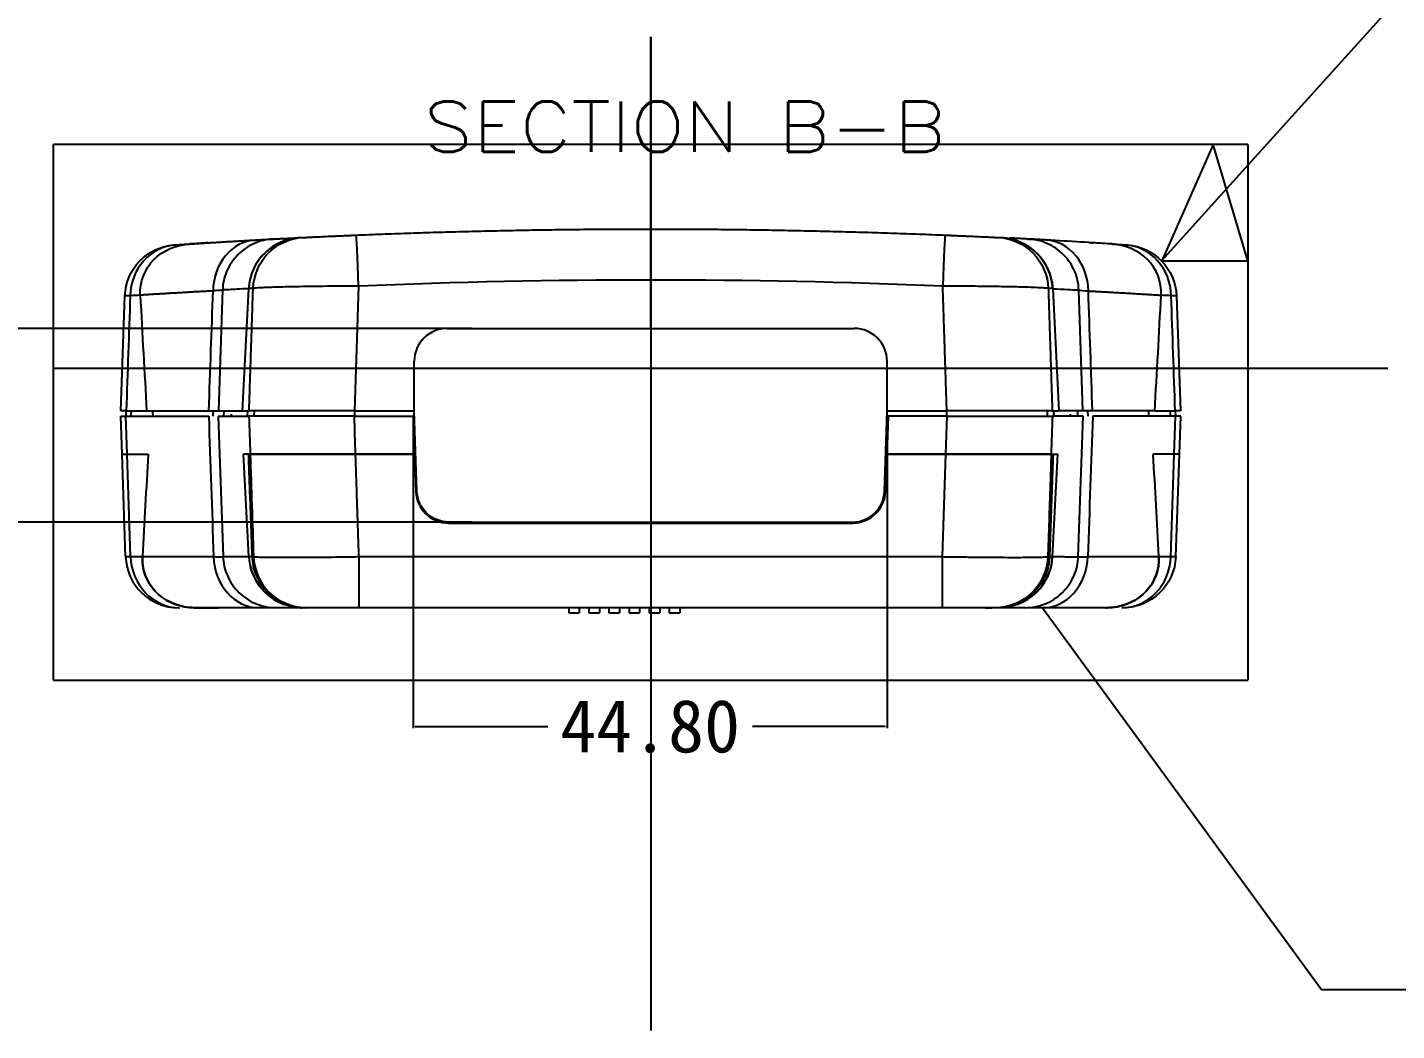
# Model space of a CAD drawing. Header units: inches. Extents: x -850 to 339, y -315 to 884.
# Drawn here: x -617.6 to -488.2, y 251.5 to 346.4 of the extents above; entities that cross this region are included whole.
import ezdxf

# ---------------------------------------------------------------- set-up
doc = ezdxf.new("R2010")
doc.units = ezdxf.units.IN
doc.header["$MEASUREMENT"] = 0
doc.layers.add('1', color=7, linetype='Continuous', true_color=0xffffff)
doc.layers.add('200', color=7, linetype='Continuous', true_color=0xffffff)
doc.styles.add('blockfont', font='simplex.shx', dxfattribs={"bigfont": 'bigfont'})
doc.dimstyles.get("Standard").update_dxf_attribs({"dimtxt": 5, "dimasz": 0.18, "dimexe": 0.18, "dimexo": 0.0625, "dimgap": 0.09, "dimtad": 0, "dimtih": 1, "dimtoh": 1, "dimzin": 0, "dimdsep": 46, "dimtxsty": 'Standard', "dimcen": 0.09, "dimclrt": 3, "dimadec": 0, "dimazin": 0, "dimtfac": 1, "dimtofl": 0, "dimtmove": 0, "dimatfit": 3, "dimfxl": 0, "dimtolj": 1, "dimtzin": 0, "dimarcsym": 0})

# ---------------------------------------------------------------- blocks, each defined once
blk = doc.blocks.new('*D73')
at = {"color": 0, "lineweight": -2}
for p, q in [((-575.6, 317.9), (-633.19, 317.9)), ((-633.01, 317.72), (-633.01, 311.34)), ((-633.01, 299.78), (-633.01, 306.16)), ((-575.6, 299.6), (-633.19, 299.6))]:
    blk.add_line(p, q, dxfattribs=at)
at = {"color": 0}
for points in [[(-633.04, 317.72), (-632.98, 317.72), (-633.01, 317.9)], [(-633.04, 299.78), (-632.98, 299.78), (-633.01, 299.6)]]:
    blk.add_solid(points, dxfattribs=at)
at = {"layer": 'Defpoints', "color": 0}
for p in [(-575.53, 317.9), (-633.01, 299.6), (-575.53, 299.6)]:
    blk.add_point(p, dxfattribs=at)
at = {"color": 3, "insert": (-633.01, 308.75), "char_height": 5, "attachment_point": 5}
blk.add_mtext('\\A1;18.30', dxfattribs=at)
blk = doc.blocks.new('*D74')
at = {"color": 0, "lineweight": -2}
for p, q in [((-581.13, 309.54), (-581.13, 280.1)), ((-536.33, 309.54), (-536.33, 280.1)), ((-580.95, 280.28), (-568.4, 280.28)), ((-536.51, 280.28), (-549.05, 280.28))]:
    blk.add_line(p, q, dxfattribs=at)
at = {"color": 0}
for points in [[(-580.95, 280.31), (-580.95, 280.25), (-581.13, 280.28)], [(-536.51, 280.31), (-536.51, 280.25), (-536.33, 280.28)]]:
    blk.add_solid(points, dxfattribs=at)
at = {"layer": 'Defpoints', "color": 0}
for p in [(-581.13, 309.6), (-536.33, 309.6), (-536.33, 280.28)]:
    blk.add_point(p, dxfattribs=at)
at = {"color": 3, "insert": (-558.73, 280.28), "char_height": 5, "attachment_point": 5}
blk.add_mtext('\\A1;44.80', dxfattribs=at)

msp = doc.modelspace()

# ---------------------------------------------------------------- linework, layer by layer
at = {"color": 1}
for p, q in [((-558.677, 345.483), (-558.677, 251.519)), ((-558.677, 317.901), (-558.677, 345.483)), ((-615.127, 314.15), (-489.007, 314.15))]:
    msp.add_line(p, q, dxfattribs=at)
at = {"color": 3}
for points in [[(-452.824, 388.07), (-510.38, 324.28), (-502.227, 324.28), (-505.519, 335.29), (-510.36, 324.28)], [(-521.637, 291.501), (-495.253, 255.412), (-461.811, 255.412)]]:
    msp.add_lwpolyline(points, dxfattribs=at)
at = {"layer": '1', "color": 251}
for p, q in [((-502.227, 335.29), (-615.127, 335.29)), ((-615.127, 284.651), (-615.127, 335.29)), ((-502.227, 335.29), (-502.227, 284.651)), ((-615.127, 284.651), (-502.227, 284.651))]:
    msp.add_line(p, q, dxfattribs=at)
at = {"layer": '200', "color": 30}
for p, q in [((-599.143, 321.542), (-599.543, 310.102)), ((-517.811, 310.102), (-518.211, 321.53)), ((-608.777, 309.601), (-608.28, 309.601)), ((-608.652, 306.001), (-608.777, 309.601)), ((-608.28, 309.601), (-600.46, 309.601)), ((-608.163, 306.001), (-608.28, 309.601)), ((-606.326, 310.101), (-600.443, 310.101)), ((-600.443, 310.101), (-599.046, 310.101)), ((-599.561, 309.599), (-599.098, 296.327)), ((-599.043, 310.165), (-599.065, 309.537)), ((-586.69, 309.601), (-596.652, 309.601)), ((-586.69, 309.601), (-581.127, 309.601)), ((-581.127, 309.601), (-581.002, 306.001)), ((-536.227, 309.601), (-536.353, 306.001)), ((-530.665, 309.601), (-536.227, 309.601)), ((-530.781, 306.001), (-530.665, 309.601)), ((-530.665, 309.601), (-520.703, 309.601)), ((-518.289, 309.537), (-518.311, 310.165)), ((-516.912, 310.101), (-518.309, 310.101)), ((-518.257, 296.319), (-517.794, 309.599)), ((-517.323, 309.601), (-517.341, 310.101)), ((-511.028, 310.101), (-516.912, 310.101)), ((-509.075, 309.601), (-516.895, 309.601)), ((-509.192, 306.001), (-509.075, 309.601)), ((-508.577, 309.601), (-509.075, 309.601)), ((-508.703, 306.001), (-508.577, 309.601)), ((-608.652, 306.001), (-608.163, 306.001)), ((-608.163, 306.001), (-606.182, 306.001)), ((-596.536, 306.001), (-586.574, 306.001)), ((-581.002, 306.001), (-586.574, 306.001)), ((-536.353, 306.001), (-530.781, 306.001)), ((-520.819, 306.001), (-530.781, 306.001)), ((-509.192, 306.001), (-511.173, 306.001)), ((-508.703, 306.001), (-509.192, 306.001)), ((-606.721, 296.326), (-599.999, 296.326)), ((-517.355, 296.326), (-510.634, 296.326)), ((-595.718, 291.501), (-601.687, 291.501)), ((-593.315, 291.805), (-593.315, 291.806)), ((-590.317, 291.501), (-590.912, 291.501)), ((-527.037, 291.501), (-526.442, 291.501)), ((-515.667, 291.501), (-521.637, 291.501))]:
    msp.add_line(p, q, dxfattribs=at)
at = {"layer": '200', "color": 9}
for p, q in [((-597.272, 310.101), (-596.679, 321.658)), ((-586.29, 321.904), (-586.671, 310.101)), ((-520.675, 321.658), (-520.082, 310.101)), ((-520.636, 321.54), (-520.645, 321.541)), ((-608.76, 310.101), (-608.38, 320.976)), ((-508.975, 320.976), (-508.595, 310.101)), ((-577.927, 317.901), (-539.427, 317.901)), ((-581.027, 310.101), (-581.027, 314.801)), ((-536.327, 310.101), (-536.327, 314.801)), ((-608.262, 310.101), (-608.76, 310.101)), ((-608.277, 309.601), (-608.26, 310.101)), ((-608.262, 310.101), (-606.326, 310.101)), ((-597.272, 310.101), (-596.638, 310.101)), ((-596.796, 309.601), (-596.771, 310.101)), ((-596.796, 309.601), (-596.652, 309.601)), ((-586.671, 310.101), (-596.634, 310.101)), ((-586.67, 310.101), (-586.686, 309.601)), ((-586.671, 310.101), (-581.027, 310.101)), ((-581.127, 309.601), (-581.027, 309.601)), ((-580.779, 302.496), (-581.045, 310.101)), ((-536.575, 302.496), (-536.31, 310.101)), ((-536.327, 310.101), (-530.684, 310.101)), ((-536.327, 309.601), (-536.227, 309.601)), ((-530.668, 309.601), (-530.685, 310.101)), ((-520.721, 310.101), (-530.684, 310.101)), ((-520.716, 310.101), (-520.082, 310.101)), ((-520.703, 309.601), (-520.558, 309.601)), ((-520.584, 310.101), (-520.558, 309.601)), ((-511.028, 310.101), (-509.092, 310.101)), ((-509.095, 310.101), (-509.078, 309.601)), ((-508.595, 310.101), (-509.092, 310.101)), ((-580.929, 306.777), (-581.029, 306.777)), ((-536.426, 306.777), (-536.326, 306.777)), ((-608.652, 306.001), (-608.163, 306.001)), ((-608.314, 296.326), (-608.652, 306.001)), ((-608.163, 306.001), (-606.182, 306.001)), ((-607.849, 296.326), (-608.163, 306.001)), ((-596.718, 306.001), (-597.171, 306.001)), ((-596.676, 296.326), (-597.171, 306.001)), ((-596.536, 306.001), (-596.715, 306.001)), ((-586.574, 306.001), (-596.536, 306.001)), ((-586.574, 306.001), (-581.002, 306.001)), ((-581.002, 306.001), (-580.879, 302.493)), ((-536.353, 306.001), (-536.475, 302.493)), ((-530.781, 306.001), (-536.353, 306.001)), ((-531.093, 296.326), (-530.781, 306.001)), ((-530.781, 306.001), (-520.819, 306.001)), ((-520.818, 306.001), (-520.64, 306.001)), ((-520.678, 296.326), (-520.184, 306.001)), ((-520.637, 306.001), (-520.184, 306.001)), ((-509.192, 306.001), (-511.173, 306.001)), ((-509.506, 296.326), (-509.192, 306.001)), ((-508.703, 306.001), (-509.192, 306.001)), ((-509.041, 296.326), (-508.703, 306.001)), ((-577.781, 299.601), (-539.574, 299.601)), ((-577.781, 299.501), (-539.574, 299.501)), ((-608.314, 296.326), (-607.849, 296.326)), ((-607.849, 296.326), (-606.721, 296.326)), ((-586.262, 296.326), (-586.262, 291.501)), ((-586.262, 296.326), (-531.093, 296.326)), ((-531.093, 291.501), (-531.093, 296.326)), ((-510.634, 296.326), (-509.506, 296.326)), ((-509.506, 296.326), (-509.041, 296.326)), ((-603.317, 291.501), (-603.207, 291.501)), ((-601.687, 291.501), (-599.537, 291.501)), ((-531.093, 291.501), (-586.262, 291.501)), ((-514.038, 291.501), (-514.147, 291.501))]:
    msp.add_line(p, q, dxfattribs=at)
at = {"layer": '200', "color": 252}
for p, q in [((-566.427, 291.501), (-566.427, 291.001)), ((-565.427, 291.501), (-565.427, 291.001)), ((-564.527, 291.501), (-564.527, 291.001)), ((-563.527, 291.501), (-563.527, 291.001)), ((-562.627, 291.501), (-562.627, 291.001)), ((-561.627, 291.501), (-561.627, 291.001)), ((-560.727, 291.501), (-560.727, 291.001)), ((-559.727, 291.501), (-559.727, 291.001)), ((-558.827, 291.501), (-558.827, 291.001)), ((-557.827, 291.501), (-557.827, 291.001)), ((-556.927, 291.501), (-556.927, 291.001)), ((-555.927, 291.501), (-555.927, 291.001)), ((-566.427, 291.001), (-565.427, 291.001)), ((-564.527, 291.001), (-563.527, 291.001)), ((-562.627, 291.001), (-561.627, 291.001)), ((-560.727, 291.001), (-559.727, 291.001)), ((-558.827, 291.001), (-557.827, 291.001)), ((-556.927, 291.001), (-555.927, 291.001))]:
    msp.add_line(p, q, dxfattribs=at)
at = {"layer": '200', "color": 9, "extrusion": (0, 0, -1)}
for centre, radius, start, end in [((603.383, 320.801), 5, 2, 86.1576), ((513.971, 320.801), 5, 93.8424, 178), ((577.781, 302.601), 3, 270, 358), ((514.038, 296.501), 5, 182, 270)]:
    msp.add_arc(centre, radius, start, end, dxfattribs=at)
at = {"layer": '200', "color": 9}
for centre, radius, start, end in [((-577.927, 314.801), 3.1, 90, 180), ((-539.427, 314.801), 3.1, 0, 90), ((-577.781, 302.601), 3.1, 182, 270), ((-539.574, 302.601), 3, 270, 358), ((-539.574, 302.601), 3.1, 270, 358), ((-603.317, 296.501), 5, 182, 270)]:
    msp.add_arc(centre, radius, start, end, dxfattribs=at)
at = {"layer": '200', "color": 30}
for centre, major_axis, ratio, start_param, end_param in [((-595.768, 321.269), (0.278, -4.992), 0.8560049, 3.1415927, 4.6298387), ((-521.587, 321.269), (-0.278, -4.992), 0.8560049, 1.6533466, 3.1415927), ((-506.692, 441.08), (0, 492.917), 0.2096684, 1.8167894, 1.8397504), ((-610.662, 441.08), (0, 492.917), 0.2096684, 4.4434349, 4.4663959), ((-505.618, 442.905), (0.303, 493.343), 0.2106377, 1.8434799, 1.8445324), ((-24946.919, -874.843), (24456.351, 0), 0.9781476, 0.0495332, 0.0495541), ((-611.737, 442.905), (-0.303, 493.343), 0.2106377, 4.4386529, 4.4397054), ((-506.692, 174.661), (0, 492.349), 0.2096684, 1.300765, 1.3210977), ((-610.662, 174.661), (0, 492.349), 0.2096684, 4.9620877, 4.9824204), ((-595.718, 296.501), (0, -5), 0.8568079, 4.7472955, 6.2831853), ((-521.637, 296.501), (0, 5), 0.8568079, 3.1415927, 4.6774824)]:
    msp.add_ellipse(centre, major_axis=major_axis, ratio=ratio, start_param=start_param, end_param=end_param, dxfattribs=at)
at = {"layer": '200', "color": 9}
for centre, major_axis, ratio, start_param, end_param in [((-591.669, 321.483), (3.817, 3.313), 0.9833457, 0.8975982, 2.383614), ((-586.29, 321.73), (0.207, -4.996), 0.0014454, 1.6056745, 3.1415927), ((-531.065, 321.73), (-0.207, -4.996), 0.0014454, 3.1415927, 4.6775115), ((-525.685, 321.481), (-3.805, 3.33), 0.9831593, 3.9043201, 5.389948), ((-603.24, 320.811), (0.334, -4.989), 0.9280037, 3.1415927, 4.6154239), ((-558.658, -345.132), (-42.784, 671.071), 0.9997731, 6.2818069, 6.2843963), ((-558.697, -345.135), (42.481, 671.093), 0.9997712, 6.2815216, 6.2841111), ((-514.114, 320.811), (0.334, 4.989), 0.9280037, 4.8093541, 6.2831853), ((-558.677, -344.653), (0, 667.129), 1, 6.2417837, 6.3245869), ((-506.692, 441.08), (0, 492.917), 0.2096684, 1.8167894, 1.8397504), ((-610.662, 441.08), (0, 492.917), 0.2096684, 4.443435, 4.466396), ((-505.618, 442.905), (0.303, 493.343), 0.2106377, 1.8434799, 1.8445324), ((-611.35, 442.393), (-0.194, 492.322), 0.2102901, 4.4391976, 4.4402521), ((-506.692, 174.661), (0, 492.349), 0.2096684, 1.3007649, 1.3210976), ((-610.662, 174.661), (0, 492.349), 0.2096684, 4.9620877, 4.9824204), ((-603.207, 296.501), (0, 5), 0.9288884, 1.6057029, 3.1415927), ((-591.668, 296.506), (-3.866, 3.257), 0.983216, 0.7445094, 1.9283552), ((-525.688, 296.502), (3.896, 3.215), 0.9836902, 4.365338, 5.550003), ((-514.147, 296.501), (0, 5), 0.9288884, 3.1415927, 4.6774824)]:
    msp.add_ellipse(centre, major_axis=major_axis, ratio=ratio, start_param=start_param, end_param=end_param, dxfattribs=at)
at = {"layer": '200', "color": 30}
for points, degree, knots in [([(-602.255, 325.887), (-602.185, 325.891), (-602.045, 325.9), (-601.833, 325.914), (-601.618, 325.928), (-601.401, 325.942), (-601.182, 325.956), (-600.96, 325.97), (-600.736, 325.984), (-600.51, 325.998), (-600.281, 326.012), (-600.051, 326.026), (-599.818, 326.041), (-599.582, 326.055), (-599.345, 326.07), (-599.105, 326.084), (-598.862, 326.099), (-598.618, 326.113), (-598.371, 326.128), (-598.122, 326.143), (-597.87, 326.157), (-597.617, 326.172), (-597.361, 326.187), (-597.102, 326.202), (-596.842, 326.217), (-596.579, 326.231), (-596.314, 326.246), (-596.135, 326.256), (-596.046, 326.261)], 3, [0, 0, 0, 0, 0.0384821, 0.0769548, 0.1154193, 0.1538764, 0.1923271, 0.2307723, 0.269213, 0.3076501, 0.3460847, 0.3845176, 0.4229498, 0.4613823, 0.499816, 0.5382519, 0.5766909, 0.6151341, 0.6535822, 0.6920364, 0.7304975, 0.7689665, 0.8074444, 0.8459321, 0.8844306, 0.9229407, 0.9614636, 1, 1, 1, 1]), ([(-594.373, 326.352), (-594.993, 326.32), (-596.165, 326.047), (-597.808, 324.954), (-598.876, 323.303), (-599.126, 322.143), (-599.144, 321.532)], 3, [0, 0, 0, 0, 0.2454883, 0.4994056, 0.7536141, 1, 1, 1, 1]), ([(-592.653, 326.375), (-592.692, 326.366), (-592.731, 326.357), (-592.922, 326.312), (-593.072, 326.268), (-593.371, 326.166), (-593.519, 326.108), (-593.95, 325.914), (-594.222, 325.761), (-594.607, 325.494), (-594.732, 325.4), (-594.973, 325.198), (-595.089, 325.092), (-595.419, 324.76), (-595.617, 324.522), (-595.88, 324.138), (-595.963, 324.005), (-596.115, 323.733), (-596.185, 323.594), (-596.373, 323.171), (-596.472, 322.88), (-596.581, 322.429), (-596.61, 322.275), (-596.655, 321.968), (-596.67, 321.813), (-596.678, 321.658)], 3, [0, 0, 0, 0, 0.0177162, 0.0177162, 0.0878793, 0.0878793, 0.1580424, 0.1580424, 0.2983687, 0.2983687, 0.3685318, 0.3685318, 0.438695, 0.438695, 0.5790212, 0.5790212, 0.6491843, 0.6491843, 0.7193475, 0.7193475, 0.8596737, 0.8596737, 0.9298369, 0.9298369, 1, 1, 1, 1]), ([(-596.046, 326.261), (-596.013, 326.263), (-595.947, 326.267), (-595.851, 326.272), (-595.756, 326.277), (-595.665, 326.282), (-595.575, 326.287), (-595.487, 326.292), (-595.402, 326.297), (-595.318, 326.301), (-595.237, 326.306), (-595.158, 326.31), (-594.968, 326.321), (-594.692, 326.335), (-594.485, 326.346), (-594.394, 326.351)], 3, [0, 0, 0, 0, 0.0455572, 0.091088, 0.1366001, 0.1821009, 0.2275981, 0.2730993, 0.3186121, 0.3641441, 0.4097028, 0.4552958, 0.5009307, 0.7503951, 1, 1, 1, 1]), ([(-594.376, 326.352), (-594.397, 326.351), (-594.423, 326.35), (-594.408, 326.351), (-594.339, 326.354), (-594.212, 326.361), (-594.006, 326.372), (-593.704, 326.388), (-593.36, 326.406), (-592.997, 326.424), (-592.706, 326.439), (-592.52, 326.448), (-592.461, 326.451)], 3, [0, 0, 0, 0, 0.0893918, 0.1867911, 0.2814758, 0.3790871, 0.5034907, 0.6316733, 0.7636477, 0.858467, 0.9559508, 1, 1, 1, 1]), ([(-523.146, 326.361), (-523.151, 326.361), (-523.166, 326.362), (-523.201, 326.364), (-523.258, 326.367), (-523.382, 326.374), (-523.62, 326.386), (-523.987, 326.405), (-524.384, 326.426), (-524.634, 326.438), (-524.75, 326.444)], 3, [0, 0, 0, 0, 0.0153141, 0.0555594, 0.1128326, 0.1871348, 0.3905331, 0.6546582, 0.8452217, 1, 1, 1, 1]), ([(-524.701, 326.375), (-524.662, 326.366), (-524.624, 326.357), (-524.433, 326.312), (-524.282, 326.268), (-523.984, 326.166), (-523.836, 326.108), (-523.404, 325.914), (-523.132, 325.761), (-522.747, 325.494), (-522.623, 325.4), (-522.381, 325.198), (-522.265, 325.092), (-521.936, 324.76), (-521.738, 324.522), (-521.474, 324.138), (-521.392, 324.005), (-521.239, 323.733), (-521.17, 323.594), (-520.982, 323.171), (-520.883, 322.88), (-520.774, 322.429), (-520.744, 322.275), (-520.7, 321.968), (-520.685, 321.813), (-520.677, 321.658)], 3, [0, 0, 0, 0, 0.0177162, 0.0177162, 0.0878793, 0.0878793, 0.1580424, 0.1580424, 0.2983687, 0.2983687, 0.3685318, 0.3685318, 0.438695, 0.438695, 0.5790212, 0.5790212, 0.6491843, 0.6491843, 0.7193475, 0.7193475, 0.8596737, 0.8596737, 0.9298369, 0.9298369, 1, 1, 1, 1]), ([(-523.114, 326.359), (-523.102, 326.359), (-523.05, 326.356), (-523.007, 326.354), (-522.986, 326.353), (-522.981, 326.352), (-522.976, 326.352)], 3, [0, 0, 0, 0, 0.2148146, 0.9569085, 0.9572708, 1, 1, 1, 1]), ([(-518.21, 321.532), (-518.229, 322.143), (-518.478, 323.303), (-519.546, 324.954), (-521.189, 326.047), (-522.361, 326.32), (-522.981, 326.352)], 3, [0, 0, 0, 0, 0.2463859, 0.5005944, 0.7545117, 1, 1, 1, 1]), ([(-521.309, 326.261), (-521.339, 326.263), (-521.407, 326.267), (-521.517, 326.273), (-521.644, 326.28), (-521.786, 326.288), (-521.942, 326.296), (-522.108, 326.305), (-522.295, 326.316), (-522.491, 326.326), (-522.675, 326.336), (-522.832, 326.345), (-522.92, 326.349), (-522.962, 326.352)], 3, [0, 0, 0, 0, 0.0419085, 0.0937369, 0.155473, 0.227104, 0.3086181, 0.4000045, 0.5012548, 0.6365078, 0.7716992, 0.8858709, 1, 1, 1, 1]), ([(-606.93, 321.045), (-606.996, 322.289), (-606.514, 323.532), (-604.761, 325.292), (-603.523, 325.804), (-602.255, 325.887)], 3, [0, 0, 0, 0, 0.5, 0.5, 1, 1, 1, 1]), ([(-510.424, 321.045), (-510.359, 322.289), (-510.84, 323.532), (-512.593, 325.292), (-513.832, 325.804), (-515.1, 325.887)], 3, [0, 0, 0, 0, 0.5, 0.5, 1, 1, 1, 1]), ([(-600.05, 321.444), (-600.141, 321.439), (-600.322, 321.429), (-600.589, 321.415), (-600.851, 321.401), (-601.109, 321.387), (-601.361, 321.373), (-601.609, 321.359), (-601.851, 321.346), (-602.089, 321.333), (-602.322, 321.32), (-602.551, 321.307), (-602.775, 321.294), (-602.994, 321.281), (-603.209, 321.269), (-603.42, 321.257), (-603.626, 321.245), (-603.828, 321.233), (-604.026, 321.222), (-604.22, 321.21), (-604.409, 321.199), (-604.595, 321.188), (-604.776, 321.177), (-604.954, 321.167), (-605.127, 321.156), (-605.297, 321.146), (-605.463, 321.136), (-605.626, 321.126), (-605.785, 321.116), (-605.94, 321.107), (-606.091, 321.098), (-606.24, 321.088), (-606.384, 321.079), (-606.526, 321.071), (-606.664, 321.062), (-606.798, 321.054), (-606.887, 321.048), (-606.93, 321.045)], 3, [0, 0, 0, 0, 0.035083, 0.0697831, 0.1041001, 0.1380342, 0.1715852, 0.2047533, 0.2375384, 0.2699404, 0.3019594, 0.3335954, 0.3648484, 0.3957184, 0.4262053, 0.4563091, 0.4860299, 0.5153677, 0.5443224, 0.5728941, 0.6010827, 0.6288882, 0.6563106, 0.68335, 0.7100063, 0.7362795, 0.7621696, 0.7876766, 0.8128005, 0.8375413, 0.8618991, 0.8858737, 0.9094652, 0.9326736, 0.9554988, 0.977941, 1, 1, 1, 1]), ([(-599.09, 321.529), (-599.182, 321.521), (-599.451, 321.498), (-599.824, 321.464), (-600.05, 321.444)], 3, [0, 0, 0, 0, 0.3969609, 1, 1, 1, 1]), ([(-596.678, 321.658), (-597.057, 321.639), (-597.786, 321.603), (-598.536, 321.565), (-599.007, 321.536), (-599.131, 321.538), (-599.142, 321.54)], 3, [0, 0, 0, 0, 0.2763954, 0.5320381, 0.7669459, 1, 1, 1, 1]), ([(-520.677, 321.658), (-519.604, 321.605), (-518.778, 321.562), (-518.294, 321.536), (-518.221, 321.532), (-518.21, 321.532)], 3, [0, 0, 0, 0, 0.7478914, 0.7478914, 1, 1, 1, 1]), ([(-599.558, 309.601), (-599.565, 309.601), (-599.469, 309.601), (-598.862, 309.601), (-597.89, 309.601), (-596.652, 309.601)], 3, [0, 0, 0, 0, 0.27604, 0.27604, 1, 1, 1, 1]), ([(-599.544, 310.101), (-599.551, 310.101), (-599.49, 310.101), (-599.076, 310.101), (-598.31, 310.101), (-597.267, 310.101)], 3, [0, 0, 0, 0, 0.2434665, 0.2434665, 1, 1, 1, 1]), ([(-599.065, 309.601), (-599.061, 309.601), (-599.007, 309.601), (-598.595, 309.601), (-597.831, 309.601), (-596.79, 309.601)], 3, [0, 0, 0, 0, 0.2423808, 0.2423808, 1, 1, 1, 1]), ([(-517.796, 309.601), (-517.789, 309.601), (-517.885, 309.601), (-518.493, 309.601), (-519.465, 309.601), (-520.703, 309.601)], 3, [0, 0, 0, 0, 0.2760494, 0.2760494, 1, 1, 1, 1]), ([(-518.289, 309.601), (-518.294, 309.601), (-518.348, 309.601), (-518.76, 309.601), (-519.524, 309.601), (-520.564, 309.601)], 3, [0, 0, 0, 0, 0.2422962, 0.2422962, 1, 1, 1, 1]), ([(-517.811, 310.101), (-517.803, 310.101), (-517.865, 310.101), (-518.278, 310.101), (-519.044, 310.101), (-520.088, 310.101)], 3, [0, 0, 0, 0, 0.2434665, 0.2434665, 1, 1, 1, 1]), ([(-602.31, 291.531), (-603.53, 291.654), (-604.69, 292.173), (-606.352, 293.93), (-606.785, 295.126), (-606.721, 296.326)], 3, [0, 0, 0, 0, 0.5, 0.5, 1, 1, 1, 1]), ([(-599.999, 296.326), (-599.774, 296.324), (-599.401, 296.321), (-599.133, 296.32), (-599.04, 296.32)], 3, [0, 0, 0, 0, 0.6050362, 1, 1, 1, 1]), ([(-599.093, 296.327), (-599.098, 296.327), (-599.104, 296.327), (-599.086, 296.327), (-599.03, 296.327), (-598.945, 296.326), (-598.851, 296.326), (-598.764, 296.326), (-598.665, 296.326), (-598.552, 296.326), (-598.425, 296.326), (-598.285, 296.326), (-598.131, 296.326), (-597.964, 296.326), (-597.783, 296.326), (-597.588, 296.326), (-597.38, 296.326), (-597.159, 296.326), (-596.925, 296.326), (-596.759, 296.326), (-596.676, 296.326)], 3, [0, 0, 0, 0, 0.0248461, 0.0981837, 0.1793665, 0.2683967, 0.3162543, 0.36479, 0.4140035, 0.4638941, 0.5144618, 0.5657064, 0.6176276, 0.6702251, 0.7234984, 0.7774469, 0.8320698, 0.8873687, 0.9433453, 1, 1, 1, 1]), ([(-599.097, 296.326), (-599.078, 295.694), (-598.813, 294.496), (-597.672, 292.8), (-595.924, 291.724), (-594.701, 291.5), (-594.059, 291.501)], 3, [0, 0, 0, 0, 0.245992, 0.5005876, 0.7548926, 1, 1, 1, 1]), ([(-523.296, 291.501), (-522.653, 291.5), (-521.431, 291.724), (-519.683, 292.8), (-518.542, 294.496), (-518.277, 295.694), (-518.257, 296.326)], 3, [0, 0, 0, 0, 0.2451071, 0.4994124, 0.7540083, 1, 1, 1, 1]), ([(-520.679, 296.326), (-520.384, 296.326), (-519.792, 296.326), (-519.097, 296.324), (-518.578, 296.322), (-518.324, 296.321), (-518.262, 296.321), (-518.255, 296.321)], 3, [0, 0, 0, 0, 0.217515, 0.4356785, 0.6544924, 0.8739583, 1, 1, 1, 1]), ([(-518.313, 296.32), (-518.221, 296.32), (-517.953, 296.321), (-517.58, 296.324), (-517.355, 296.326)], 3, [0, 0, 0, 0, 0.3965132, 1, 1, 1, 1]), ([(-510.634, 296.326), (-510.57, 295.128), (-511.008, 293.927), (-512.651, 292.185), (-513.826, 291.654), (-515.045, 291.531)], 3, [0, 0, 0, 0, 0.5, 0.5, 1, 1, 1, 1]), ([(-594.036, 291.501), (-594.058, 291.501), (-594.08, 291.501), (-594.352, 291.501), (-594.762, 291.501), (-595.174, 291.501), (-595.718, 291.501)], 2, [0, 0, 0, 0.0401635, 0.0401635, 0.5200818, 0.5200818, 1, 1, 1]), ([(-592.007, 291.501), (-592.215, 291.501), (-592.401, 291.501), (-592.768, 291.501), (-593.053, 291.501), (-593.663, 291.501), (-593.916, 291.501), (-594.015, 291.501), (-594.061, 291.501)], 2, [0, 0, 0, 0.1253156, 0.1253156, 0.359989, 0.359989, 0.8293358, 0.8293358, 1, 1, 1]), ([(-592.06, 291.521), (-592.047, 291.52), (-592.035, 291.519), (-591.886, 291.506), (-591.753, 291.501), (-591.627, 291.501)], 3, [0, 0, 0, 0, 0.0839866, 0.0839866, 1, 1, 1, 1]), ([(-523.293, 291.501), (-523.34, 291.501), (-523.438, 291.501), (-523.692, 291.501), (-524.301, 291.501), (-524.587, 291.501), (-524.954, 291.501), (-525.277, 291.501), (-525.669, 291.501)], 2, [0, 0, 0, 0.1561172, 0.1561172, 0.5854511, 0.5854511, 0.8001181, 0.8001181, 1, 1, 1]), ([(-521.637, 291.501), (-522.18, 291.501), (-522.592, 291.501), (-522.851, 291.501), (-523.054, 291.501)], 2, [0, 0, 0, 0.6130035, 0.6130035, 1, 1, 1])]:
    msp.add_open_spline(points, degree=degree, knots=knots, dxfattribs=at)
at = {"layer": '200', "color": 9}
for points, degree, knots in [([(-596.263, 321.678), (-596.22, 322.917), (-595.698, 324.133), (-593.962, 325.897), (-592.757, 326.437), (-591.523, 326.498)], 3, [0, 0, 0, 0, 0.5, 0.5, 1, 1, 1, 1]), ([(-591.523, 326.498), (-591.518, 326.498), (-591.514, 326.498), (-591.502, 326.499), (-591.488, 326.5), (-591.472, 326.5), (-591.454, 326.501), (-591.433, 326.502), (-591.411, 326.503), (-591.386, 326.505), (-591.327, 326.507), (-591.218, 326.513), (-591.03, 326.522), (-590.804, 326.533), (-590.454, 326.549), (-589.931, 326.574), (-589.305, 326.603), (-588.76, 326.627), (-588.331, 326.646), (-587.887, 326.666), (-587.521, 326.682), (-587.244, 326.694), (-587.057, 326.702), (-586.871, 326.709), (-586.684, 326.717), (-586.559, 326.722), (-586.497, 326.725)], 3, [0, 0, 0, 0, 0.0138486, 0.0277024, 0.0415678, 0.0554513, 0.0693595, 0.0832987, 0.0972754, 0.1112959, 0.1253665, 0.1878323, 0.2506294, 0.3132173, 0.375681, 0.5001294, 0.6244696, 0.6867542, 0.7493316, 0.8119701, 0.8745147, 0.8997689, 0.9249093, 0.949971, 0.9749894, 1, 1, 1, 1]), ([(-586.497, 326.725), (-586.094, 326.741), (-585.288, 326.774), (-584.079, 326.821), (-582.87, 326.866), (-581.661, 326.908), (-580.451, 326.949), (-579.242, 326.987), (-578.033, 327.023), (-576.823, 327.056), (-575.614, 327.088), (-574.404, 327.117), (-573.195, 327.144), (-571.985, 327.17), (-570.775, 327.192), (-569.566, 327.213), (-568.356, 327.232), (-567.146, 327.248), (-565.936, 327.262), (-564.727, 327.274), (-563.517, 327.284), (-562.307, 327.291), (-561.097, 327.297), (-559.887, 327.3), (-558.677, 327.301), (-557.467, 327.3), (-556.258, 327.297), (-555.048, 327.291), (-553.838, 327.284), (-552.628, 327.274), (-551.418, 327.262), (-550.208, 327.248), (-548.999, 327.232), (-547.789, 327.213), (-546.579, 327.192), (-545.369, 327.17), (-544.16, 327.144), (-542.95, 327.117), (-541.741, 327.088), (-540.531, 327.056), (-539.322, 327.023), (-538.113, 326.987), (-536.903, 326.949), (-535.694, 326.908), (-534.485, 326.866), (-533.276, 326.821), (-532.067, 326.774), (-531.261, 326.741), (-530.858, 326.725)], 3, [0, 0, 0, 0, 0.0217391, 0.0434783, 0.0652174, 0.0869566, 0.1086957, 0.1304348, 0.152174, 0.1739131, 0.1956522, 0.2173914, 0.2391305, 0.2608696, 0.2826088, 0.3043479, 0.326087, 0.3478261, 0.3695653, 0.3913044, 0.4130435, 0.4347826, 0.4565218, 0.4782609, 0.5, 0.5217391, 0.5434782, 0.5652174, 0.5869565, 0.6086956, 0.6304347, 0.6521739, 0.673913, 0.6956521, 0.7173912, 0.7391304, 0.7608695, 0.7826086, 0.8043478, 0.8260869, 0.847826, 0.8695652, 0.8913043, 0.9130434, 0.9347826, 0.9565217, 0.9782609, 1, 1, 1, 1]), ([(-530.858, 326.725), (-530.819, 326.723), (-530.741, 326.72), (-530.625, 326.715), (-530.508, 326.71), (-530.391, 326.705), (-530.275, 326.701), (-530.158, 326.696), (-530.042, 326.691), (-529.811, 326.681), (-529.468, 326.666), (-529.023, 326.646), (-528.594, 326.627), (-528.049, 326.603), (-527.423, 326.574), (-526.899, 326.549), (-526.55, 326.533), (-526.324, 326.522), (-526.136, 326.513), (-526.019, 326.507), (-525.948, 326.504), (-525.908, 326.502), (-525.875, 326.5), (-525.849, 326.499), (-525.837, 326.498), (-525.832, 326.498)], 3, [0, 0, 0, 0, 0.0156084, 0.0312201, 0.0468438, 0.0624882, 0.0781619, 0.0938736, 0.1096318, 0.1254448, 0.1879746, 0.2507134, 0.3133167, 0.3757185, 0.5001942, 0.6246362, 0.6869718, 0.7495282, 0.8121666, 0.874636, 0.8998802, 0.9250015, 0.9500369, 0.9750238, 1, 1, 1, 1]), ([(-525.832, 326.5), (-524.597, 326.439), (-523.393, 325.898), (-521.658, 324.133), (-521.136, 322.917), (-521.093, 321.678)], 3, [0, 0, 0, 0, 0.5, 0.5, 1, 1, 1, 1]), ([(-603.718, 325.79), (-603.698, 325.791), (-603.681, 325.793), (-603.655, 325.794), (-603.619, 325.797), (-603.589, 325.799), (-603.574, 325.8)], 3, [0, 0, 0, 0, 0.4990299, 0.6636574, 0.8304258, 1, 1, 1, 1]), ([(-603.574, 325.8), (-603.514, 325.804), (-603.392, 325.812), (-603.208, 325.824), (-603.022, 325.837), (-602.833, 325.849), (-602.643, 325.861), (-602.45, 325.874), (-602.32, 325.883), (-602.255, 325.887)], 3, [0, 0, 0, 0, 0.1428427, 0.285685, 0.42853, 0.5713809, 0.7142408, 0.8571128, 1, 1, 1, 1]), ([(-600.276, 326.012), (-600.284, 326.012), (-600.269, 326.013), (-600.292, 326.011), (-600.254, 326.014), (-600.231, 326.015), (-600.15, 326.02), (-600.092, 326.024), (-600.018, 326.028)], 3, [0, 0, 0, 0, 0.4146621, 0.6748123, 0.8699249, 0.9349625, 0.9349625, 1, 1, 1, 1]), ([(-515.1, 325.887), (-515.035, 325.883), (-514.905, 325.874), (-514.712, 325.861), (-514.521, 325.849), (-514.333, 325.837), (-514.147, 325.824), (-513.962, 325.812), (-513.841, 325.804), (-513.78, 325.8)], 3, [0, 0, 0, 0, 0.1428872, 0.2857592, 0.4286191, 0.57147, 0.714315, 0.8571573, 1, 1, 1, 1]), ([(-513.78, 325.8), (-513.773, 325.799), (-513.757, 325.798), (-513.737, 325.797), (-513.715, 325.795), (-513.693, 325.794), (-513.67, 325.792), (-513.652, 325.791), (-513.64, 325.79), (-513.635, 325.79)], 3, [0, 0, 0, 0, 0.0842122, 0.1675446, 0.2500737, 0.3732866, 0.499175, 0.66386, 1, 1, 1, 1]), ([(-586.29, 321.904), (-586.803, 321.901), (-587.816, 321.896), (-589.283, 321.884), (-590.65, 321.868), (-591.892, 321.849), (-592.992, 321.827), (-593.939, 321.803), (-594.725, 321.778), (-595.349, 321.751), (-595.81, 321.725), (-596.126, 321.701), (-596.216, 321.686), (-596.26, 321.678)], 3, [0, 0, 0, 0, 0.1031493, 0.2038466, 0.302093, 0.3978896, 0.4912377, 0.5821388, 0.6705944, 0.7566063, 0.8401764, 0.9213068, 1, 1, 1, 1]), ([(-521.094, 321.678), (-521.163, 321.689), (-521.302, 321.71), (-521.862, 321.745), (-522.703, 321.781), (-523.858, 321.816), (-525.309, 321.847), (-527.033, 321.873), (-528.981, 321.892), (-530.363, 321.9), (-531.065, 321.904)], 3, [0, 0, 0, 0, 0.1088481, 0.2223024, 0.3403681, 0.4630496, 0.5903507, 0.7222745, 0.8588235, 1, 1, 1, 1]), ([(-607.88, 320.985), (-608.026, 320.984), (-608.316, 320.982), (-608.359, 320.978), (-608.38, 320.976)], 3, [0, 0, 0, 0, 0.5022503, 1, 1, 1, 1]), ([(-508.975, 320.976), (-508.996, 320.978), (-509.038, 320.982), (-509.329, 320.984), (-509.474, 320.985)], 3, [0, 0, 0, 0, 0.4977522, 1, 1, 1, 1]), ([(-598.06, 309.601), (-598.067, 309.601), (-598.01, 309.601), (-597.723, 309.601), (-597.346, 309.601), (-596.834, 309.601)], 3, [0, 0, 0, 0, 0.3286106, 0.3286106, 1, 1, 1, 1]), ([(-519.304, 309.601), (-519.324, 309.601), (-519.37, 309.601), (-519.616, 309.601), (-519.947, 309.601), (-520.395, 309.601)], 3, [0, 0, 0, 0, 0.2801841, 0.2801841, 1, 1, 1, 1]), ([(-586.262, 296.326), (-586.262, 296.343), (-586.289, 297.158), (-586.322, 298.197), (-586.374, 299.814), (-586.42, 301.227), (-586.474, 302.914), (-586.525, 304.506), (-586.558, 305.502), (-586.574, 306.001)], 3, [0, 0, 0, 0, 0.0051274, 0.2527, 0.3222274, 0.5065393, 0.6908512, 0.8454269, 1, 1, 1, 1]), ([(-606.721, 296.326), (-606.785, 295.128), (-606.347, 293.927), (-604.703, 292.185), (-603.529, 291.654), (-602.31, 291.531)], 3, [0, 0, 0, 0, 0.5, 0.5, 1, 1, 1, 1]), ([(-596.376, 296.326), (-596.331, 295.047), (-595.775, 293.793), (-593.939, 292.015), (-592.67, 291.501), (-591.394, 291.501)], 3, [0, 0, 0, 0, 0.5, 0.5, 1, 1, 1, 1]), ([(-596.224, 296.326), (-596.184, 295.169), (-595.671, 293.84), (-593.74, 291.969), (-592.397, 291.501), (-591.243, 291.501)], 3, [0, 0, 0, 0, 0.5, 0.5, 1, 1, 1, 1]), ([(-596.224, 296.326), (-596.16, 296.318), (-596.032, 296.303), (-595.553, 296.285), (-594.892, 296.272), (-594.053, 296.265), (-592.845, 296.262), (-591.124, 296.268), (-588.801, 296.289), (-587.117, 296.314), (-586.262, 296.326)], 3, [0, 0, 0, 0, 0.1039749, 0.2059861, 0.3060344, 0.4041207, 0.5002458, 0.6613637, 0.8279477, 1, 1, 1, 1]), ([(-531.093, 296.326), (-530.541, 296.318), (-529.437, 296.301), (-527.828, 296.281), (-526.307, 296.267), (-524.917, 296.26), (-523.697, 296.26), (-522.678, 296.267), (-521.894, 296.281), (-521.342, 296.301), (-521.201, 296.318), (-521.13, 296.326)], 3, [0, 0, 0, 0, 0.1111006, 0.2222006, 0.3333012, 0.444404, 0.5555104, 0.6666217, 0.7777395, 0.8888651, 1, 1, 1, 1]), ([(-521.129, 296.326), (-521.174, 295.047), (-521.731, 293.793), (-523.567, 292.015), (-524.836, 291.501), (-526.112, 291.501)], 3, [0, 0, 0, 0, 0.5, 0.5, 1, 1, 1, 1]), ([(-520.976, 296.326), (-521.021, 295.047), (-521.579, 293.793), (-523.415, 292.015), (-524.685, 291.501), (-525.961, 291.501)], 3, [0, 0, 0, 0, 0.5, 0.5, 1, 1, 1, 1]), ([(-515.045, 291.531), (-513.825, 291.654), (-512.664, 292.173), (-511.003, 293.93), (-510.57, 295.126), (-510.634, 296.326)], 3, [0, 0, 0, 0, 0.5, 0.5, 1, 1, 1, 1]), ([(-591.627, 291.501), (-591.753, 291.501), (-591.884, 291.506), (-592.088, 291.524), (-592.158, 291.531), (-592.299, 291.549), (-592.372, 291.56), (-592.589, 291.598), (-592.734, 291.63), (-593.025, 291.707), (-593.172, 291.753), (-593.315, 291.806)], 3, [0, 0, 0, 0, 0.25, 0.25, 0.375, 0.375, 0.5, 0.5, 0.75, 0.75, 1, 1, 1, 1]), ([(-586.262, 291.501), (-586.726, 291.501), (-587.189, 291.501), (-587.647, 291.501), (-588.084, 291.501), (-588.519, 291.501), (-588.915, 291.501), (-589.313, 291.501), (-589.653, 291.501), (-589.992, 291.501), (-590.271, 291.501), (-590.547, 291.501), (-590.751, 291.501), (-590.956, 291.501), (-591.08, 291.501), (-591.206, 291.501), (-591.243, 291.501)], 2, [0, 0, 0, 0.125, 0.125, 0.25, 0.25, 0.375, 0.375, 0.5, 0.5, 0.625, 0.625, 0.75, 0.75, 0.875, 0.875, 1, 1, 1]), ([(-526.112, 291.501), (-526.149, 291.501), (-526.274, 291.501), (-526.398, 291.501), (-526.604, 291.501), (-526.808, 291.501), (-527.085, 291.501), (-527.363, 291.501), (-527.702, 291.501), (-528.04, 291.501), (-528.439, 291.501), (-528.833, 291.501), (-529.269, 291.501), (-529.706, 291.501), (-530.164, 291.501), (-530.627, 291.501), (-531.093, 291.501)], 2, [0, 0, 0, 0.125, 0.125, 0.25, 0.25, 0.375, 0.375, 0.5, 0.5, 0.625, 0.625, 0.75, 0.75, 0.875, 0.875, 1, 1, 1]), ([(-524.039, 291.805), (-524.183, 291.753), (-524.327, 291.708), (-524.545, 291.649), (-524.618, 291.631), (-524.764, 291.599), (-524.838, 291.585), (-525.055, 291.547), (-525.196, 291.529), (-525.469, 291.505), (-525.602, 291.5), (-525.727, 291.5)], 3, [0, 0, 0, 0, 0.25, 0.25, 0.375, 0.375, 0.5, 0.5, 0.75, 0.75, 1, 1, 1, 1])]:
    msp.add_open_spline(points, degree=degree, knots=knots, dxfattribs=at)
for points, degree in [([(-595.885, 326.27), (-595.427, 326.296), (-594.957, 326.321), (-594.475, 326.347)], 3), ([(-594.283, 326.357), (-593.57, 326.395), (-592.832, 326.433), (-592.071, 326.471)], 3), ([(-591.835, 326.483), (-591.731, 326.488), (-591.627, 326.493), (-591.523, 326.498)], 3), ([(-525.832, 326.498), (-525.728, 326.493), (-525.623, 326.488), (-525.519, 326.483)], 3), ([(-522.897, 326.348), (-522.584, 326.331), (-522.275, 326.314), (-521.971, 326.298)], 3), ([(-600.517, 325.997), (-600.378, 326.006), (-600.237, 326.015), (-600.094, 326.024)], 3), ([(-517.257, 326.023), (-517.116, 326.015), (-516.976, 326.006), (-516.837, 325.997)], 3), ([(-606.93, 321.045), (-607.247, 321.025), (-607.564, 321.005), (-607.88, 320.985)], 3), ([(-596.264, 321.678), (-596.679, 321.658)], 1), ([(-596.638, 310.101), (-596.264, 321.678)], 1), ([(-530.684, 310.101), (-531.065, 321.904)], 1), ([(-520.675, 321.658), (-521.091, 321.678)], 1), ([(-521.091, 321.678), (-520.716, 310.101)], 1), ([(-509.474, 320.985), (-509.791, 321.005), (-510.108, 321.025), (-510.424, 321.045)], 3), ([(-607.88, 320.985), (-608.008, 317.357), (-608.135, 313.729), (-608.262, 310.101)], 3), ([(-509.092, 310.101), (-509.22, 313.729), (-509.347, 317.357), (-509.474, 320.985)], 3), ([(-607.798, 310.101), (-607.803, 309.934), (-607.809, 309.768), (-607.815, 309.601)], 3), ([(-598.336, 309.792), (-598.34, 309.728), (-598.344, 309.665), (-598.348, 309.601)], 3), ([(-596.156, 309.601), (-596.139, 310.101)], 1), ([(-521.215, 310.101), (-521.199, 309.601)], 1), ([(-519.019, 309.807), (-519.015, 309.738), (-519.011, 309.669), (-519.007, 309.601)], 3), ([(-509.54, 309.601), (-509.545, 309.768), (-509.551, 309.934), (-509.557, 310.101)], 3), ([(-596.715, 306.001), (-596.376, 296.326)], 1), ([(-596.536, 306.001), (-596.432, 302.776), (-596.328, 299.551), (-596.224, 296.326)], 3), ([(-520.818, 306.001), (-521.13, 296.326)], 1), ([(-520.637, 306.001), (-520.975, 296.326)], 1), ([(-596.676, 296.326), (-596.379, 296.326)], 1), ([(-596.376, 296.326), (-596.224, 296.326)], 1), ([(-521.13, 296.326), (-520.979, 296.326)], 1), ([(-520.975, 296.326), (-520.678, 296.326)], 1), ([(-602.31, 291.531), (-602.1, 291.51), (-601.893, 291.501), (-601.687, 291.501)], 3), ([(-591.394, 291.501), (-591.627, 291.501)], 1), ([(-591.243, 291.501), (-591.394, 291.501)], 1), ([(-525.961, 291.501), (-526.112, 291.501)], 1), ([(-525.727, 291.501), (-525.961, 291.501)], 1), ([(-515.667, 291.501), (-515.462, 291.501), (-515.254, 291.51), (-515.045, 291.531)], 3)]:
    msp.add_open_spline(points, degree=degree, dxfattribs=at)
at = {"layer": '200', "color": 30}
for points, degree in [([(-524.752, 326.444), (-524.702, 326.37)], 1), ([(-515.1, 325.887), (-516.909, 326.004), (-518.979, 326.132), (-521.309, 326.261)], 3), ([(-600.443, 310.101), (-600.312, 313.882), (-600.181, 317.663), (-600.05, 321.444)], 3), ([(-518.263, 321.529), (-518.027, 321.509), (-517.706, 321.481), (-517.305, 321.444)], 3), ([(-516.912, 310.101), (-517.043, 313.882), (-517.174, 317.663), (-517.305, 321.444)], 3), ([(-600.46, 309.601), (-600.306, 305.176), (-600.153, 300.751), (-599.999, 296.326)], 3), ([(-600.031, 309.601), (-600.026, 309.768), (-600.02, 309.934), (-600.014, 310.101)], 3), ([(-596.652, 309.601), (-596.613, 308.401), (-596.575, 307.201), (-596.536, 306.001)], 3), ([(-586.574, 306.001), (-586.612, 307.201), (-586.651, 308.401), (-586.69, 309.601)], 3), ([(-520.703, 309.601), (-520.741, 308.401), (-520.78, 307.201), (-520.819, 306.001)], 3), ([(-516.895, 309.601), (-517.048, 305.176), (-517.202, 300.751), (-517.355, 296.326)], 3), ([(-596.536, 306.001), (-596.755, 306.001), (-596.966, 306.001), (-597.167, 306.001)], 3), ([(-520.819, 306.001), (-520.6, 306.001), (-520.388, 306.001), (-520.188, 306.001)], 3), ([(-596.676, 296.326), (-596.575, 294.339), (-595.223, 292.497), (-593.315, 291.805)], 3), ([(-524.039, 291.805), (-522.132, 292.497), (-520.78, 294.34), (-520.679, 296.326)], 3), ([(-601.687, 291.501), (-601.893, 291.501), (-602.1, 291.51), (-602.31, 291.531)], 3), ([(-515.045, 291.531), (-515.254, 291.51), (-515.462, 291.501), (-515.667, 291.501)], 3)]:
    msp.add_open_spline(points, degree=degree, dxfattribs=at)
msp.add_rational_spline([(-517.305, 321.444), (-514.698, 321.305), (-512.405, 321.169), (-510.424, 321.045)], [0.999999999353, 0.999999999357, 0.99999999936, 0.999999999363], degree=3, dxfattribs=at)

# ---------------------------------------------------------------- texts
at = {"layer": '1', "color": 7, "insert": (-580.14, 334.59), "char_height": 4.7625, "attachment_point": 7, "line_spacing_factor": 0.903614, "style": 'blockfont'}
msp.add_mtext('\\W01.141;\\fsimplex.shx;SECTION \\H4.76;B-B\\H3.17;', dxfattribs=at)

# ---------------------------------------------------------------- dimensions: what is measured, and where the dimension line sits
at = {"color": 1}
dim = msp.add_linear_dim(base=(-633.006, 299.601), p1=(-575.535, 317.901), p2=(-575.535, 299.601), angle=90, dimstyle='Standard', dxfattribs=at)
dim.commit()
dim.dimension.update_dxf_attribs({"geometry": '*D73', "text_midpoint": (-633.006, 308.751)})
dim = msp.add_linear_dim(base=(-536.327, 280.277), p1=(-581.127, 309.601), p2=(-536.327, 309.601), dimstyle='Standard', dxfattribs=at)
dim.commit()
dim.dimension.update_dxf_attribs({"geometry": '*D74', "text_midpoint": (-558.727, 280.277)})

doc.saveas('drawing.dxf')
